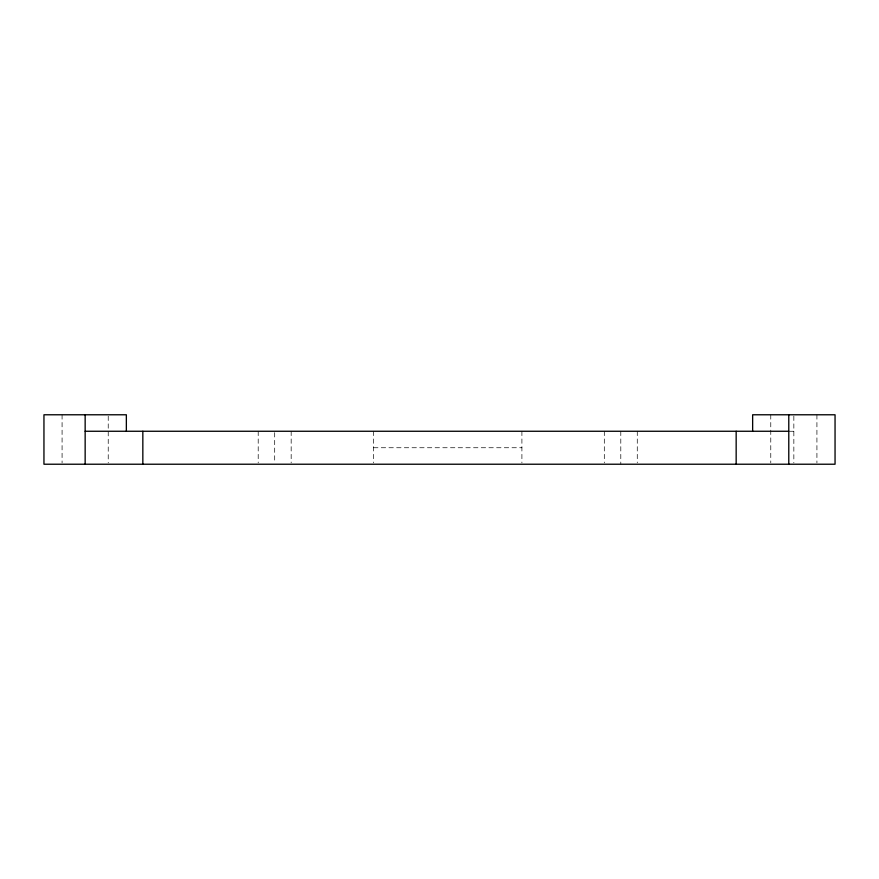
<?xml version="1.0" encoding="UTF-8"?>
<svg xmlns="http://www.w3.org/2000/svg" width="879" height="879" viewBox="0 0 879 879"><rect width="100%" height="100%" fill="white"/><g stroke="black" fill="none" stroke-linecap="round" stroke-linejoin="round"><path stroke-width="0.66" stroke-dasharray="4.39 3.3" d="M789.727 431.259L793.847 431.259M373.575 447.741L521.906 447.741M816.921 414.778L816.921 462.848M793.847 416.152L793.847 462.848M770.773 414.778L770.773 462.848M637.275 431.259L637.275 462.848M620.794 431.259L620.794 464.222M604.312 431.259L604.312 462.848M521.906 431.259L521.906 462.848M373.575 431.259L373.575 462.848M291.169 431.259L291.169 462.848M274.688 432.633L274.688 462.848M258.206 431.259L258.206 462.848M108.227 416.152L108.227 462.848M62.079 414.778L62.079 462.848"/><path stroke-width="1.32" d="M85.153 431.259L788.782 431.259M788.782 414.778L788.782 464.222M752.644 431.259L752.644 414.778L835.05 414.778L835.05 464.222L43.95 464.222L43.95 414.778L126.356 414.778L126.356 431.259M736.162 431.259L736.162 464.222M142.837 431.259L142.837 464.222M85.153 414.778L85.153 464.222"/></g></svg>
